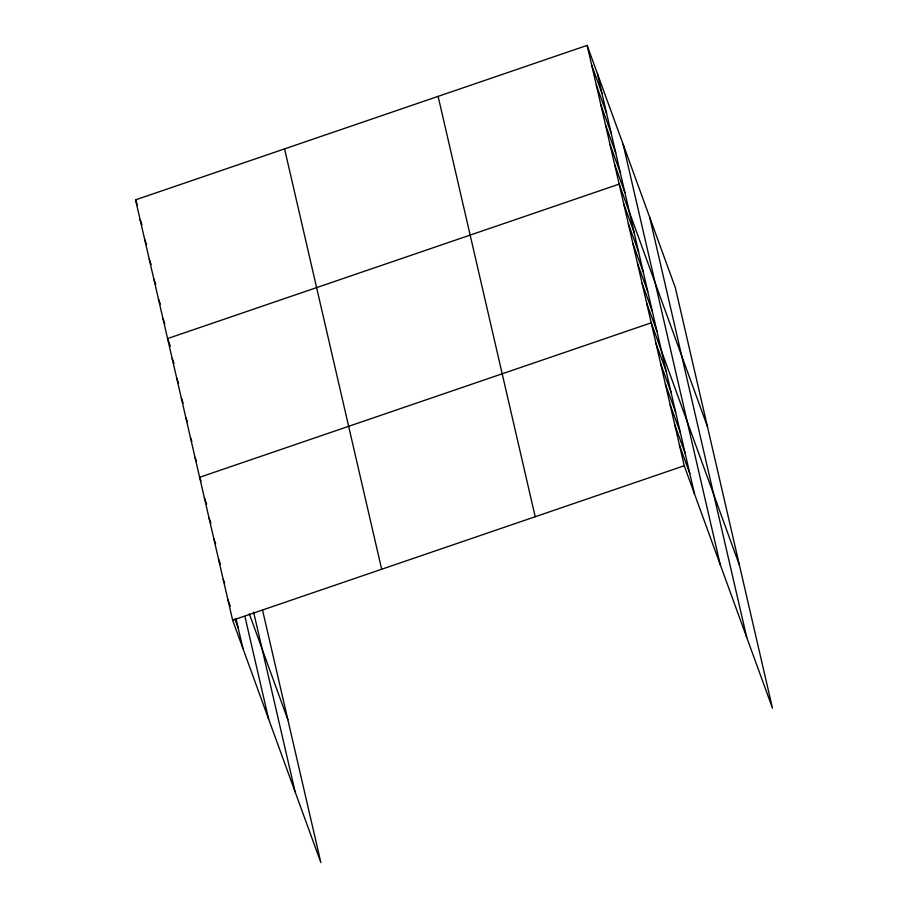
<?xml version="1.0" encoding="UTF-8"?>
<svg xmlns="http://www.w3.org/2000/svg" width="908" height="908" viewBox="0 0 908 908"><rect width="100%" height="100%" fill="white"/><g stroke="black" fill="none" stroke-linecap="round" stroke-linejoin="round"><path stroke-width="1.36" d="M262.514 610.028L320.864 862.6L232.641 620.221L135.542 199.862L587.135 45.4L675.359 287.779L772.458 708.138L684.246 465.747L587.135 45.4M232.641 620.221L684.246 465.747M591.721 65.217L601.993 93.433M596.295 85.034L606.567 113.25M600.869 104.851L611.141 133.067M605.454 124.668L615.726 152.884M610.028 144.486L620.3 172.702M614.602 164.303L624.874 192.519M707.4 426.499L619.188 184.12L167.583 338.582L170.386 346.277M623.762 203.937L634.034 232.153M628.336 223.754L638.608 251.97M632.921 243.571L643.193 271.787M637.495 263.388L647.767 291.604M642.07 283.194L652.341 311.421M646.655 303.011L656.927 331.238M739.452 565.219L651.229 322.828L199.624 477.302L201.031 481.149M655.951 343.247L666.211 371.474M660.661 363.665L670.933 391.881M665.382 384.084L675.654 412.3M670.093 404.503L680.364 432.719M674.814 424.921L685.086 453.137M679.525 445.34L689.796 473.556M135.542 199.862L137.403 204.992M140.116 219.679L141.977 224.809M144.69 239.496L146.563 244.627M149.275 259.313L151.137 264.444M153.849 279.131L155.711 284.261M158.423 298.948L160.296 304.078M163.009 318.765L164.87 323.895M172.157 358.399L174.03 363.529M176.742 378.216L178.604 383.346M181.316 398.033L183.178 403.163M185.89 417.85L187.298 421.698M190.464 437.667L191.872 441.515M195.05 457.484L196.446 461.332M249.348 613.899L287.847 719.681M204.345 497.72L206.672 504.133M209.056 518.139L210.928 523.269M213.777 538.546L215.639 543.676M218.488 558.965L220.36 564.095M223.209 579.383L224.605 583.231M227.919 599.802L230.257 606.215M234.922 619.04L238.191 628.018M649.64 217.103L746.739 637.461M623.138 144.293L720.237 564.64M597.407 73.616L694.518 493.975M438.11 96.373L535.209 516.731M284.567 148.889L381.666 569.248M253.582 612.015L295.134 791.924M245.047 617.031L268.632 719.113M235.989 618.496L242.913 648.437"/></g></svg>
